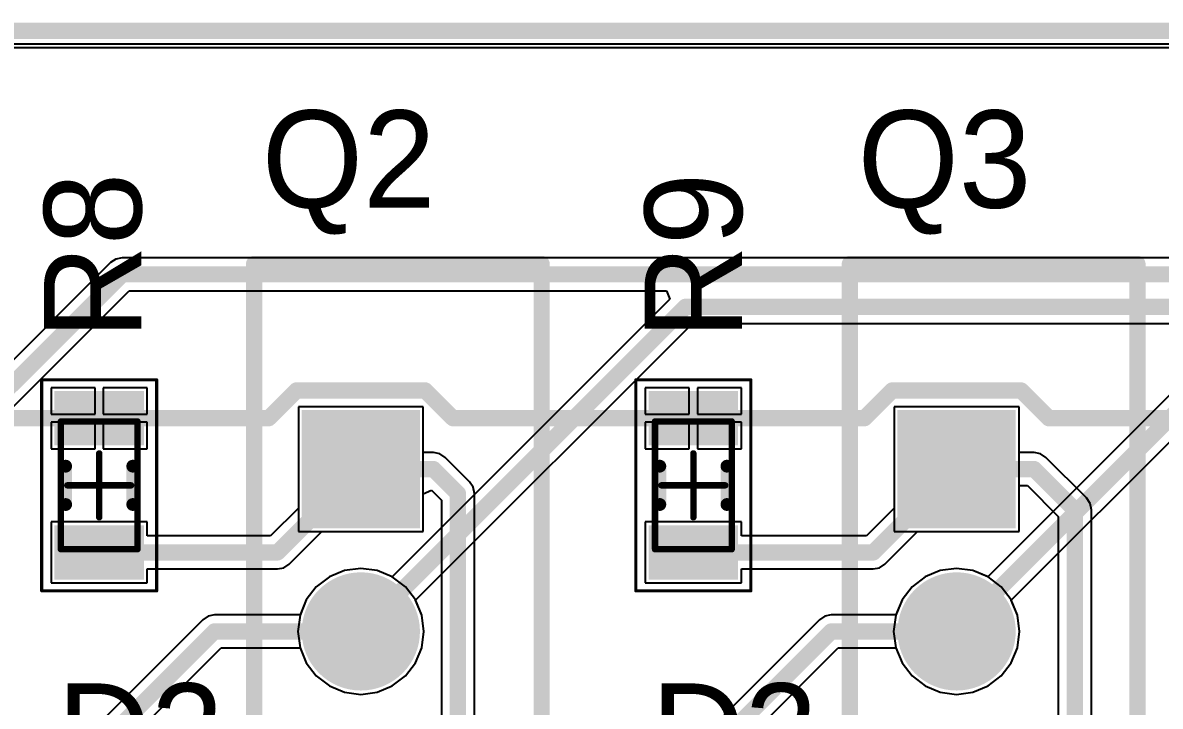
# Model space of a CAD drawing. Header units: millimetres. Extents: x 2.5 to 14.5, y 1.2 to 4.8.
# Drawn here: x 3.382 to 4.083, y 4.279 to 4.7 of the extents above; entities that cross this region are included whole.
import ezdxf

# ---------------------------------------------------------------- set-up
doc = ezdxf.new("R2010")
doc.units = ezdxf.units.MM
doc.header["$MEASUREMENT"] = 0
for name, color, linetype in [('BottomLayer', 5, 'Continuous'), ('BottomSolder', 6, 'Continuous'), ('ConnectLayer', 7, 'Continuous'), ('Mechanical13', 56, 'Continuous'), ('Mechanical15', 56, 'Continuous'), ('MultiLayer', 9, 'Continuous'), ('PadHoleLayer', 156, 'Continuous'), ('TopLayer', 1, 'Continuous'), ('TopOverlay', 2, 'Continuous'), ('TopPaste', 8, 'Continuous'), ('TopSolder', 216, 'Continuous')]:
    doc.layers.add(name, color=color, linetype=linetype)

# ---------------------------------------------------------------- blocks, each defined once
blk = doc.blocks.new('RESC_0805_2012_89')
at = {"layer": 'Mechanical13', "const_width": 0.00394}
for points in [[(0.03937, 0.02362), (-0.03937, 0.02362)], [(-0.03937, -0.02362), (-0.03937, 0.02362)], [(0.03937, -0.02362), (0.03937, 0.02362)], [(0.03937, -0.02362), (-0.03937, -0.02362)]]:
    blk.add_lwpolyline(points, dxfattribs=at)
at = {"layer": 'Mechanical13', "const_width": 0.00197}
for points in [[(-0.04035, 0.02362, 1), (-0.03839, 0.02362, 1)], [(-0.04035, 0.02362, 1), (-0.03839, 0.02362, 1)], [(0.03839, 0.02362, 1), (0.04035, 0.02362, 1)], [(0.03839, 0.02362, 1), (0.04035, 0.02362, 1)], [(-0.04035, -0.02362, 1), (-0.03839, -0.02362, 1)], [(-0.04035, -0.02362, 1), (-0.03839, -0.02362, 1)], [(0.03839, -0.02362, 1), (0.04035, -0.02362, 1)], [(0.03839, -0.02362, 1), (0.04035, -0.02362, 1)]]:
    blk.add_lwpolyline(points, format="xyb", close=True, dxfattribs=at)
at = {"layer": 'Mechanical15'}
for points, const_width in [([(0.06496, 0.03543), (-0.06496, 0.03543)], 0.00197), ([(-0.06496, -0.03543), (-0.06496, 0.03543)], 0.00197), ([(0.06496, -0.03543), (0.06496, 0.03543)], 0.00197), ([(0, -0.01969), (0, 0.01968)], 0.00394), ([(0.01968, 0), (-0.01969, 0)], 0.00394), ([(0.06496, -0.03543), (-0.06496, -0.03543)], 0.00197)]:
    blk.add_lwpolyline(points, dxfattribs=dict(at, const_width=const_width))
for points, const_width in [([(-0.06545, 0.03543, 1), (-0.06447, 0.03543, 1)], 0.000984), ([(-0.06545, 0.03543, 1), (-0.06447, 0.03543, 1)], 0.000984), ([(0.06447, 0.03543, 1), (0.06545, 0.03543, 1)], 0.000984), ([(0.06447, 0.03543, 1), (0.06545, 0.03543, 1)], 0.000984), ([(-0.00098, 0.01968, 1), (0.00098, 0.01968, 1)], 0.00197), ([(-0.02067, 0, 1), (-0.0187, 0, 1)], 0.00197), ([(0.0187, 0, 1), (0.02067, 0, 1)], 0.00197), ([(-0.00098, -0.01969, 1), (0.00098, -0.01969, 1)], 0.00197), ([(-0.06545, -0.03543, 1), (-0.06447, -0.03543, 1)], 0.000984), ([(-0.06545, -0.03543, 1), (-0.06447, -0.03543, 1)], 0.000984), ([(0.06447, -0.03543, 1), (0.06545, -0.03543, 1)], 0.000984), ([(0.06447, -0.03543, 1), (0.06545, -0.03543, 1)], 0.000984)]:
    blk.add_lwpolyline(points, format="xyb", close=True, dxfattribs=dict(at, const_width=const_width))
at = {"layer": 'TopLayer'}
for points in [[(-0.02756, -0.02461), (-0.02756, 0.02461), (-0.05512, -0.02461), (-0.05512, 0.02461)], [(0.05512, -0.02461), (0.05512, 0.02461), (0.02756, -0.02461), (0.02756, 0.02461)]]:
    blk.add_solid(points, dxfattribs=at)
at = {"layer": 'TopOverlay', "const_width": 0.00787}
for points in [[(0.01181, 0.02067), (-0.01181, 0.02067)], [(0.01181, -0.02067), (-0.01181, -0.02067)]]:
    blk.add_lwpolyline(points, dxfattribs=at)
at = {"layer": 'TopOverlay', "const_width": 0.00394}
for points in [[(-0.01378, 0.02067, 1), (-0.00984, 0.02067, 1)], [(0.00984, 0.02067, 1), (0.01378, 0.02067, 1)], [(-0.01378, -0.02067, 1), (-0.00984, -0.02067, 1)], [(0.00984, -0.02067, 1), (0.01378, -0.02067, 1)]]:
    blk.add_lwpolyline(points, format="xyb", close=True, dxfattribs=at)
at = {"layer": 'TopPaste'}
for points in [[(-0.02756, -0.02461), (-0.02756, 0.02461), (-0.05512, -0.02461), (-0.05512, 0.02461)], [(0.05512, -0.02461), (0.05512, 0.02461), (0.02756, -0.02461), (0.02756, 0.02461)]]:
    blk.add_solid(points, dxfattribs=at)
at = {"layer": 'TopSolder'}
for points in [[(-0.02461, -0.02756), (-0.02461, 0.02756), (-0.05807, -0.02756), (-0.05807, 0.02756)], [(0.05807, -0.02756), (0.05807, 0.02756), (0.02461, -0.02756), (0.02461, 0.02756)]]:
    blk.add_solid(points, dxfattribs=at)
blk = doc.blocks.new('RESC_0805_2012_90')
at = {"layer": 'Mechanical13', "const_width": 0.00394}
for points in [[(0.03937, 0.02362), (-0.03937, 0.02362)], [(-0.03937, -0.02362), (-0.03937, 0.02362)], [(0.03937, -0.02362), (0.03937, 0.02362)], [(0.03937, -0.02362), (-0.03937, -0.02362)]]:
    blk.add_lwpolyline(points, dxfattribs=at)
at = {"layer": 'Mechanical13', "const_width": 0.00197}
for points in [[(-0.04035, 0.02362, 1), (-0.03839, 0.02362, 1)], [(-0.04035, 0.02362, 1), (-0.03839, 0.02362, 1)], [(0.03839, 0.02362, 1), (0.04035, 0.02362, 1)], [(0.03839, 0.02362, 1), (0.04035, 0.02362, 1)], [(-0.04035, -0.02362, 1), (-0.03839, -0.02362, 1)], [(-0.04035, -0.02362, 1), (-0.03839, -0.02362, 1)], [(0.03839, -0.02362, 1), (0.04035, -0.02362, 1)], [(0.03839, -0.02362, 1), (0.04035, -0.02362, 1)]]:
    blk.add_lwpolyline(points, format="xyb", close=True, dxfattribs=at)
at = {"layer": 'Mechanical15'}
for points, const_width in [([(0.06496, 0.03543), (-0.06496, 0.03543)], 0.00197), ([(-0.06496, -0.03543), (-0.06496, 0.03543)], 0.00197), ([(0.06496, -0.03543), (0.06496, 0.03543)], 0.00197), ([(0, -0.01969), (0, 0.01968)], 0.00394), ([(0.01968, 0), (-0.01969, 0)], 0.00394), ([(0.06496, -0.03543), (-0.06496, -0.03543)], 0.00197)]:
    blk.add_lwpolyline(points, dxfattribs=dict(at, const_width=const_width))
for points, const_width in [([(-0.06545, 0.03543, 1), (-0.06447, 0.03543, 1)], 0.000984), ([(-0.06545, 0.03543, 1), (-0.06447, 0.03543, 1)], 0.000984), ([(0.06447, 0.03543, 1), (0.06545, 0.03543, 1)], 0.000984), ([(0.06447, 0.03543, 1), (0.06545, 0.03543, 1)], 0.000984), ([(-0.00098, 0.01968, 1), (0.00098, 0.01968, 1)], 0.00197), ([(-0.02067, 0, 1), (-0.0187, 0, 1)], 0.00197), ([(0.0187, 0, 1), (0.02067, 0, 1)], 0.00197), ([(-0.00098, -0.01969, 1), (0.00098, -0.01969, 1)], 0.00197), ([(-0.06545, -0.03543, 1), (-0.06447, -0.03543, 1)], 0.000984), ([(-0.06545, -0.03543, 1), (-0.06447, -0.03543, 1)], 0.000984), ([(0.06447, -0.03543, 1), (0.06545, -0.03543, 1)], 0.000984), ([(0.06447, -0.03543, 1), (0.06545, -0.03543, 1)], 0.000984)]:
    blk.add_lwpolyline(points, format="xyb", close=True, dxfattribs=dict(at, const_width=const_width))
at = {"layer": 'TopLayer'}
for points in [[(-0.02756, -0.02461), (-0.02756, 0.02461), (-0.05512, -0.02461), (-0.05512, 0.02461)], [(0.05512, -0.02461), (0.05512, 0.02461), (0.02756, -0.02461), (0.02756, 0.02461)]]:
    blk.add_solid(points, dxfattribs=at)
at = {"layer": 'TopOverlay', "const_width": 0.00787}
for points in [[(0.01181, 0.02067), (-0.01181, 0.02067)], [(0.01181, -0.02067), (-0.01181, -0.02067)]]:
    blk.add_lwpolyline(points, dxfattribs=at)
at = {"layer": 'TopOverlay', "const_width": 0.00394}
for points in [[(-0.01378, 0.02067, 1), (-0.00984, 0.02067, 1)], [(0.00984, 0.02067, 1), (0.01378, 0.02067, 1)], [(-0.01378, -0.02067, 1), (-0.00984, -0.02067, 1)], [(0.00984, -0.02067, 1), (0.01378, -0.02067, 1)]]:
    blk.add_lwpolyline(points, format="xyb", close=True, dxfattribs=at)
at = {"layer": 'TopPaste'}
for points in [[(-0.02756, -0.02461), (-0.02756, 0.02461), (-0.05512, -0.02461), (-0.05512, 0.02461)], [(0.05512, -0.02461), (0.05512, 0.02461), (0.02756, -0.02461), (0.02756, 0.02461)]]:
    blk.add_solid(points, dxfattribs=at)
at = {"layer": 'TopSolder'}
for points in [[(-0.02461, -0.02756), (-0.02461, 0.02756), (-0.05807, -0.02756), (-0.05807, 0.02756)], [(0.05807, -0.02756), (0.05807, 0.02756), (0.02461, -0.02756), (0.02461, 0.02756)]]:
    blk.add_solid(points, dxfattribs=at)
blk = doc.blocks.new('UA78M_101')
at = {"layer": 'BottomLayer', "const_width": 0.03346}
for points in [[(-0.11173, 0.11181, 1), (-0.07827, 0.11181, 1)], [(-0.01173, 0.11181, 1), (0.02173, 0.11181, 1)]]:
    blk.add_lwpolyline(points, format="xyb", close=True, dxfattribs=at)
at = {"layer": 'BottomLayer'}
blk.add_solid([(0.07154, 0.07835), (0.13846, 0.07835), (0.07154, 0.14527), (0.13846, 0.14527)], dxfattribs=at)
at = {"layer": 'BottomSolder', "const_width": 0.03642}
for points in [[(-0.11321, 0.11181, 1), (-0.07679, 0.11181, 1)], [(-0.01321, 0.11181, 1), (0.02321, 0.11181, 1)]]:
    blk.add_lwpolyline(points, format="xyb", close=True, dxfattribs=at)
at = {"layer": 'BottomSolder'}
blk.add_solid([(0.06858, 0.07539), (0.14142, 0.07539), (0.06858, 0.14823), (0.14142, 0.14823)], dxfattribs=at)
at = {"layer": 'MultiLayer', "const_width": 0.03346}
for points in [[(-0.11173, 0.11181, 1), (-0.07827, 0.11181, 1)], [(-0.01173, 0.11181, 1), (0.02173, 0.11181, 1)]]:
    blk.add_lwpolyline(points, format="xyb", close=True, dxfattribs=at)
at = {"layer": 'MultiLayer'}
blk.add_solid([(0.07154, 0.07835), (0.13846, 0.07835), (0.07154, 0.14527), (0.13846, 0.14527)], dxfattribs=at)
at = {"layer": 'PadHoleLayer', "const_width": 0.02165}
for points in [[(-0.10583, 0.11181, 1), (-0.08417, 0.11181, 1)], [(-0.00583, 0.11181, 1), (0.01583, 0.11181, 1)], [(0.09417, 0.11181, 1), (0.11583, 0.11181, 1)]]:
    blk.add_lwpolyline(points, format="xyb", close=True, dxfattribs=at)
at = {"layer": 'TopLayer', "const_width": 0.03346}
for points in [[(-0.11173, 0.11181, 1), (-0.07827, 0.11181, 1)], [(-0.01173, 0.11181, 1), (0.02173, 0.11181, 1)]]:
    blk.add_lwpolyline(points, format="xyb", close=True, dxfattribs=at)
at = {"layer": 'TopLayer'}
blk.add_solid([(0.07154, 0.07835), (0.13846, 0.07835), (0.07154, 0.14527), (0.13846, 0.14527)], dxfattribs=at)
at = {"layer": 'TopOverlay', "const_width": 0.01}
for points in [[(-0.22138, 0.17758), (-0.22138, 0.00042)], [(-0.22138, 0.17758), (0.23138, 0.17758)], [(0.23138, 0.17758), (0.23138, 0.00042)], [(-0.22138, 0.00042), (0.23138, 0.00042)]]:
    blk.add_lwpolyline(points, dxfattribs=at)
at = {"layer": 'TopOverlay', "const_width": 0.005}
for points in [[(-0.22388, 0.17758, 1), (-0.21888, 0.17758, 1)], [(-0.22388, 0.17758, 1), (-0.21888, 0.17758, 1)], [(0.22888, 0.17758, 1), (0.23388, 0.17758, 1)], [(0.22888, 0.17758, 1), (0.23388, 0.17758, 1)], [(-0.22388, 0.00042, 1), (-0.21888, 0.00042, 1)], [(-0.22388, 0.00042, 1), (-0.21888, 0.00042, 1)], [(0.22888, 0.00042, 1), (0.23388, 0.00042, 1)], [(0.22888, 0.00042, 1), (0.23388, 0.00042, 1)]]:
    blk.add_lwpolyline(points, format="xyb", close=True, dxfattribs=at)
at = {"layer": 'TopSolder', "const_width": 0.03642}
for points in [[(-0.11321, 0.11181, 1), (-0.07679, 0.11181, 1)], [(-0.01321, 0.11181, 1), (0.02321, 0.11181, 1)]]:
    blk.add_lwpolyline(points, format="xyb", close=True, dxfattribs=at)
at = {"layer": 'TopSolder'}
blk.add_solid([(0.06858, 0.07539), (0.14142, 0.07539), (0.06858, 0.14823), (0.14142, 0.14823)], dxfattribs=at)
blk = doc.blocks.new('UA78M_102')
at = {"layer": 'BottomLayer', "const_width": 0.03346}
for points in [[(-0.11173, 0.11181, 1), (-0.07827, 0.11181, 1)], [(-0.01173, 0.11181, 1), (0.02173, 0.11181, 1)]]:
    blk.add_lwpolyline(points, format="xyb", close=True, dxfattribs=at)
at = {"layer": 'BottomLayer'}
blk.add_solid([(0.07154, 0.07835), (0.13846, 0.07835), (0.07154, 0.14527), (0.13846, 0.14527)], dxfattribs=at)
at = {"layer": 'BottomSolder', "const_width": 0.03642}
for points in [[(-0.11321, 0.11181, 1), (-0.07679, 0.11181, 1)], [(-0.01321, 0.11181, 1), (0.02321, 0.11181, 1)]]:
    blk.add_lwpolyline(points, format="xyb", close=True, dxfattribs=at)
at = {"layer": 'BottomSolder'}
blk.add_solid([(0.06858, 0.07539), (0.14142, 0.07539), (0.06858, 0.14823), (0.14142, 0.14823)], dxfattribs=at)
at = {"layer": 'MultiLayer', "const_width": 0.03346}
for points in [[(-0.11173, 0.11181, 1), (-0.07827, 0.11181, 1)], [(-0.01173, 0.11181, 1), (0.02173, 0.11181, 1)]]:
    blk.add_lwpolyline(points, format="xyb", close=True, dxfattribs=at)
at = {"layer": 'MultiLayer'}
blk.add_solid([(0.07154, 0.07835), (0.13846, 0.07835), (0.07154, 0.14527), (0.13846, 0.14527)], dxfattribs=at)
at = {"layer": 'PadHoleLayer', "const_width": 0.02165}
for points in [[(-0.10583, 0.11181, 1), (-0.08417, 0.11181, 1)], [(-0.00583, 0.11181, 1), (0.01583, 0.11181, 1)], [(0.09417, 0.11181, 1), (0.11583, 0.11181, 1)]]:
    blk.add_lwpolyline(points, format="xyb", close=True, dxfattribs=at)
at = {"layer": 'TopLayer', "const_width": 0.03346}
for points in [[(-0.11173, 0.11181, 1), (-0.07827, 0.11181, 1)], [(-0.01173, 0.11181, 1), (0.02173, 0.11181, 1)]]:
    blk.add_lwpolyline(points, format="xyb", close=True, dxfattribs=at)
at = {"layer": 'TopLayer'}
blk.add_solid([(0.07154, 0.07835), (0.13846, 0.07835), (0.07154, 0.14527), (0.13846, 0.14527)], dxfattribs=at)
at = {"layer": 'TopOverlay', "const_width": 0.01}
for points in [[(-0.22138, 0.17758), (-0.22138, 0.00042)], [(-0.22138, 0.17758), (0.23138, 0.17758)], [(0.23138, 0.17758), (0.23138, 0.00042)], [(-0.22138, 0.00042), (0.23138, 0.00042)]]:
    blk.add_lwpolyline(points, dxfattribs=at)
at = {"layer": 'TopOverlay', "const_width": 0.005}
for points in [[(-0.22388, 0.17758, 1), (-0.21888, 0.17758, 1)], [(-0.22388, 0.17758, 1), (-0.21888, 0.17758, 1)], [(0.22888, 0.17758, 1), (0.23388, 0.17758, 1)], [(0.22888, 0.17758, 1), (0.23388, 0.17758, 1)], [(-0.22388, 0.00042, 1), (-0.21888, 0.00042, 1)], [(-0.22388, 0.00042, 1), (-0.21888, 0.00042, 1)], [(0.22888, 0.00042, 1), (0.23388, 0.00042, 1)], [(0.22888, 0.00042, 1), (0.23388, 0.00042, 1)]]:
    blk.add_lwpolyline(points, format="xyb", close=True, dxfattribs=at)
at = {"layer": 'TopSolder', "const_width": 0.03642}
for points in [[(-0.11321, 0.11181, 1), (-0.07679, 0.11181, 1)], [(-0.01321, 0.11181, 1), (0.02321, 0.11181, 1)]]:
    blk.add_lwpolyline(points, format="xyb", close=True, dxfattribs=at)
at = {"layer": 'TopSolder'}
blk.add_solid([(0.06858, 0.07539), (0.14142, 0.07539), (0.06858, 0.14823), (0.14142, 0.14823)], dxfattribs=at)

msp = doc.modelspace()

# ---------------------------------------------------------------- linework, layer by layer
at = {"layer": 'BottomLayer', "const_width": 0.01}
for points in [[(3.22319, 4.325), (3.44319, 4.545)], [(3.44319, 4.545), (5.39905, 4.545)], [(3.59019, 4.325), (3.79019, 4.525)], [(3.79019, 4.525), (5.34216, 4.525)], [(3.95719, 4.325), (4.13219, 4.5)]]:
    msp.add_lwpolyline(points, dxfattribs=at)
at = {"layer": 'BottomLayer', "const_width": 0.005}
for points in [[(3.44069, 4.545, 1), (3.44569, 4.545, 1)], [(3.44069, 4.545, 1), (3.44569, 4.545, 1)], [(3.78769, 4.525, 1), (3.79269, 4.525, 1)], [(3.78769, 4.525, 1), (3.79269, 4.525, 1)], [(3.58769, 4.325, 1), (3.59269, 4.325, 1)], [(3.95469, 4.325, 1), (3.95969, 4.325, 1)]]:
    msp.add_lwpolyline(points, format="xyb", close=True, dxfattribs=at)
at = {"layer": 'ConnectLayer'}
for p, q in [((2.47303, 4.68697), (14.45697, 4.68697)), ((2.4752, 4.6848), (14.4548, 4.6848)), ((3.44319, 4.5552), (3.43929, 4.55442)), ((5.39905, 4.5552), (3.44319, 4.5552)), ((3.43598, 4.55221), (3.24243, 4.35866)), ((3.43929, 4.55442), (3.43598, 4.55221)), ((3.25685, 4.34424), (3.44741, 4.5348)), ((3.44741, 4.5348), (3.7785, 4.5348)), ((3.7785, 4.5348), (3.78057, 4.5298)), ((3.78057, 4.5298), (3.60943, 4.35866)), ((3.62385, 4.34424), (3.79441, 4.5148)), ((3.79441, 4.5148), (4.12973, 4.5148)), ((4.12498, 4.50721), (3.97643, 4.35866)), ((3.99085, 4.34424), (4.13641, 4.4898)), ((3.42653, 4.47512), (3.39943, 4.47512)), ((3.39943, 4.47512), (3.39943, 4.45884)), ((3.42653, 4.45884), (3.42653, 4.47512)), ((3.45864, 4.47512), (3.43153, 4.47512)), ((3.43153, 4.47512), (3.43153, 4.45884)), ((3.45864, 4.45884), (3.45864, 4.47512)), ((3.79253, 4.47512), (3.76543, 4.47512)), ((3.76543, 4.47512), (3.76543, 4.45884)), ((3.79253, 4.45884), (3.79253, 4.47512)), ((3.82464, 4.47512), (3.79753, 4.47512)), ((3.79753, 4.47512), (3.79753, 4.45884)), ((3.82464, 4.45884), (3.82464, 4.47512)), ((3.39943, 4.45884), (3.42653, 4.45884)), ((3.43153, 4.45884), (3.45864, 4.45884)), ((3.62865, 4.46346), (3.55173, 4.46346)), ((3.55173, 4.46346), (3.55173, 4.38654)), ((3.62865, 4.46346), (3.55173, 4.46346)), ((3.55173, 4.46346), (3.55173, 4.40095)), ((3.62865, 4.38654), (3.62865, 4.46346)), ((3.62865, 4.4352), (3.62865, 4.46346)), ((3.76543, 4.45884), (3.79253, 4.45884)), ((3.79753, 4.45884), (3.82464, 4.45884)), ((3.99565, 4.46346), (3.91873, 4.46346)), ((3.91873, 4.46346), (3.91873, 4.38654)), ((3.99565, 4.46346), (3.91873, 4.46346)), ((3.91873, 4.46346), (3.91873, 4.40095)), ((3.99565, 4.38654), (3.99565, 4.46346)), ((3.99565, 4.4352), (3.99565, 4.46346)), ((3.42653, 4.45384), (3.39943, 4.45384)), ((3.39943, 4.45384), (3.39943, 4.43756)), ((3.42653, 4.43756), (3.42653, 4.45384)), ((3.45864, 4.45384), (3.43153, 4.45384)), ((3.43153, 4.45384), (3.43153, 4.43756)), ((3.45864, 4.43756), (3.45864, 4.45384)), ((3.79253, 4.45384), (3.76543, 4.45384)), ((3.76543, 4.45384), (3.76543, 4.43756)), ((3.79253, 4.43756), (3.79253, 4.45384)), ((3.82464, 4.45384), (3.79753, 4.45384)), ((3.79753, 4.45384), (3.79753, 4.43756)), ((3.82464, 4.43756), (3.82464, 4.45384)), ((3.39943, 4.43756), (3.42653, 4.43756)), ((3.43153, 4.43756), (3.45864, 4.43756)), ((3.76543, 4.43756), (3.79253, 4.43756)), ((3.79753, 4.43756), (3.82464, 4.43756)), ((3.635, 4.4352), (3.62865, 4.4352)), ((3.6389, 4.43442), (3.635, 4.4352)), ((3.64221, 4.43221), (3.6389, 4.43442)), ((3.65721, 4.41721), (3.64221, 4.43221)), ((4.005, 4.4352), (3.99565, 4.4352)), ((4.0089, 4.43442), (4.005, 4.4352)), ((4.01221, 4.43221), (4.0089, 4.43442)), ((4.03721, 4.40721), (4.01221, 4.43221)), ((3.65942, 4.4139), (3.65721, 4.41721)), ((3.99565, 4.38654), (3.99565, 4.4148)), ((3.99565, 4.4148), (4.00078, 4.4148)), ((4.00078, 4.4148), (4.0198, 4.39578)), ((3.62865, 4.40986), (3.63365, 4.41193)), ((3.62865, 4.38654), (3.62865, 4.40986)), ((3.63365, 4.41193), (3.6398, 4.40578)), ((3.6602, 4.41), (3.65942, 4.4139)), ((3.6602, 4.04646), (3.6602, 4.41)), ((3.55173, 4.40095), (3.53463, 4.38386)), ((3.6398, 4.40578), (3.6398, 4.04646)), ((3.91873, 4.40095), (3.90163, 4.38386)), ((4.03942, 4.4039), (4.03721, 4.40721)), ((4.0402, 4.4), (4.03942, 4.4039)), ((4.0198, 4.39578), (4.0198, 4.04646)), ((4.0402, 4.04646), (4.0402, 4.4)), ((3.45864, 4.39244), (3.39943, 4.39244)), ((3.39943, 4.39244), (3.39943, 4.35488)), ((3.45864, 4.38386), (3.45864, 4.39244)), ((3.54606, 4.36645), (3.56614, 4.38654)), ((3.55173, 4.38654), (3.62865, 4.38654)), ((3.56614, 4.38654), (3.62865, 4.38654)), ((3.82464, 4.39244), (3.76543, 4.39244)), ((3.76543, 4.39244), (3.76543, 4.35488)), ((3.82464, 4.38386), (3.82464, 4.39244)), ((3.91306, 4.36645), (3.93314, 4.38654)), ((3.91873, 4.38654), (3.99565, 4.38654)), ((3.93314, 4.38654), (3.99565, 4.38654)), ((3.53463, 4.38386), (3.45864, 4.38386)), ((3.90163, 4.38386), (3.82464, 4.38386)), ((3.54275, 4.36424), (3.54606, 4.36645)), ((3.90975, 4.36424), (3.91306, 4.36645)), ((3.45864, 4.35488), (3.45864, 4.36347)), ((3.45864, 4.36347), (3.53885, 4.36347)), ((3.53885, 4.36347), (3.54275, 4.36424)), ((3.57079, 4.3586), (3.56276, 4.35243)), ((3.57079, 4.3586), (3.56276, 4.35243)), ((3.58015, 4.36247), (3.57079, 4.3586)), ((3.58015, 4.36247), (3.57079, 4.3586)), ((3.59019, 4.3638), (3.58015, 4.36247)), ((3.59019, 4.3638), (3.58015, 4.36247)), ((3.60023, 4.36247), (3.59019, 4.3638)), ((3.60023, 4.36247), (3.59019, 4.3638)), ((3.60943, 4.35866), (3.60023, 4.36247)), ((3.60959, 4.3586), (3.60023, 4.36247)), ((3.61762, 4.35243), (3.60959, 4.3586)), ((3.82464, 4.35488), (3.82464, 4.36347)), ((3.82464, 4.36347), (3.90585, 4.36347)), ((3.90585, 4.36347), (3.90975, 4.36424)), ((3.93779, 4.3586), (3.92976, 4.35243)), ((3.93779, 4.3586), (3.92976, 4.35243)), ((3.94715, 4.36247), (3.93779, 4.3586)), ((3.94715, 4.36247), (3.93779, 4.3586)), ((3.95719, 4.3638), (3.94715, 4.36247)), ((3.95719, 4.3638), (3.94715, 4.36247)), ((3.96723, 4.36247), (3.95719, 4.3638)), ((3.96723, 4.36247), (3.95719, 4.3638)), ((3.97643, 4.35866), (3.96723, 4.36247)), ((3.97659, 4.3586), (3.96723, 4.36247)), ((3.98462, 4.35243), (3.97659, 4.3586)), ((3.39943, 4.35488), (3.45864, 4.35488)), ((3.56276, 4.35243), (3.55659, 4.3444)), ((3.56276, 4.35243), (3.55659, 4.3444)), ((3.62379, 4.3444), (3.61762, 4.35243)), ((3.76543, 4.35488), (3.82464, 4.35488)), ((3.92976, 4.35243), (3.92359, 4.3444)), ((3.92976, 4.35243), (3.92359, 4.3444)), ((3.99079, 4.3444), (3.98462, 4.35243)), ((3.55659, 4.3444), (3.55272, 4.33504)), ((3.55659, 4.3444), (3.55278, 4.3352)), ((3.62766, 4.33504), (3.62379, 4.3444)), ((3.92359, 4.3444), (3.91972, 4.33504)), ((3.92359, 4.3444), (3.91978, 4.3352)), ((3.99466, 4.33504), (3.99079, 4.3444)), ((3.62766, 4.33504), (3.62385, 4.34424)), ((3.99466, 4.33504), (3.99085, 4.34424)), ((3.49279, 4.33221), (3.42379, 4.26321)), ((3.4961, 4.33442), (3.49279, 4.33221)), ((3.5, 4.3352), (3.4961, 4.33442)), ((3.55278, 4.3352), (3.5, 4.3352)), ((3.55272, 4.33504), (3.55139, 4.325)), ((3.62899, 4.325), (3.62766, 4.33504)), ((3.62899, 4.325), (3.62766, 4.33504)), ((3.87279, 4.33221), (3.78979, 4.24921)), ((3.8761, 4.33442), (3.87279, 4.33221)), ((3.88, 4.3352), (3.8761, 4.33442)), ((3.91978, 4.3352), (3.88, 4.3352)), ((3.91972, 4.33504), (3.91839, 4.325)), ((3.99599, 4.325), (3.99466, 4.33504)), ((3.99599, 4.325), (3.99466, 4.33504)), ((3.55139, 4.325), (3.55272, 4.31496)), ((3.62766, 4.31496), (3.62899, 4.325)), ((3.62766, 4.31496), (3.62899, 4.325)), ((3.91839, 4.325), (3.91972, 4.31496)), ((3.99466, 4.31496), (3.99599, 4.325)), ((3.99466, 4.31496), (3.99599, 4.325)), ((3.4412, 4.25178), (3.50422, 4.3148)), ((3.50422, 4.3148), (3.55278, 4.3148)), ((3.55272, 4.31496), (3.55659, 4.3056)), ((3.55278, 4.3148), (3.55659, 4.3056)), ((3.62379, 4.3056), (3.62766, 4.31496)), ((3.62379, 4.3056), (3.62766, 4.31496)), ((3.8072, 4.23778), (3.88422, 4.3148)), ((3.88422, 4.3148), (3.91978, 4.3148)), ((3.91972, 4.31496), (3.92359, 4.3056)), ((3.91978, 4.3148), (3.92359, 4.3056)), ((3.99079, 4.3056), (3.99466, 4.31496)), ((3.99079, 4.3056), (3.99466, 4.31496)), ((3.55659, 4.3056), (3.56276, 4.29757)), ((3.55659, 4.3056), (3.56276, 4.29757)), ((3.61762, 4.29757), (3.62379, 4.3056)), ((3.61762, 4.29757), (3.62379, 4.3056)), ((3.92359, 4.3056), (3.92976, 4.29757)), ((3.92359, 4.3056), (3.92976, 4.29757)), ((3.98462, 4.29757), (3.99079, 4.3056)), ((3.98462, 4.29757), (3.99079, 4.3056)), ((3.56276, 4.29757), (3.57079, 4.2914)), ((3.56276, 4.29757), (3.57079, 4.2914)), ((3.60959, 4.2914), (3.61762, 4.29757)), ((3.60959, 4.2914), (3.61762, 4.29757)), ((3.92976, 4.29757), (3.93779, 4.2914)), ((3.92976, 4.29757), (3.93779, 4.2914)), ((3.97659, 4.2914), (3.98462, 4.29757)), ((3.97659, 4.2914), (3.98462, 4.29757)), ((3.57079, 4.2914), (3.58015, 4.28753)), ((3.57079, 4.2914), (3.58015, 4.28753)), ((3.60023, 4.28753), (3.60959, 4.2914)), ((3.60023, 4.28753), (3.60959, 4.2914)), ((3.93779, 4.2914), (3.94715, 4.28753)), ((3.93779, 4.2914), (3.94715, 4.28753)), ((3.96723, 4.28753), (3.97659, 4.2914)), ((3.96723, 4.28753), (3.97659, 4.2914)), ((3.58015, 4.28753), (3.59019, 4.2862)), ((3.58015, 4.28753), (3.59019, 4.2862)), ((3.59019, 4.2862), (3.60023, 4.28753)), ((3.59019, 4.2862), (3.60023, 4.28753)), ((3.94715, 4.28753), (3.95719, 4.2862)), ((3.94715, 4.28753), (3.95719, 4.2862)), ((3.95719, 4.2862), (3.96723, 4.28753)), ((3.95719, 4.2862), (3.96723, 4.28753))]:
    msp.add_line(p, q, dxfattribs=at)
at = {"layer": 'TopLayer', "const_width": 0.01}
for points in [[(2.465, 4.695), (14.465, 4.695)], [(3.53339, 4.45634), (3.55051, 4.47346)], [(3.55051, 4.47346), (3.62987, 4.47346)], [(3.62987, 4.47346), (3.64699, 4.45634)], [(3.90039, 4.45634), (3.91751, 4.47346)], [(3.91751, 4.47346), (3.99687, 4.47346)], [(3.99687, 4.47346), (4.01399, 4.45634)], [(3.27999, 4.45634), (3.42903, 4.45634)], [(3.42903, 4.45634), (3.53339, 4.45634)], [(3.64699, 4.45634), (3.79503, 4.45634)], [(3.79503, 4.45634), (3.90039, 4.45634)], [(4.01399, 4.45634), (4.16103, 4.45634)], [(3.53885, 4.37366), (3.59019, 4.425)], [(3.59019, 4.425), (3.635, 4.425)], [(3.635, 4.425), (3.65, 4.41)], [(3.90585, 4.37366), (3.95719, 4.425)], [(3.95719, 4.425), (4.005, 4.425)], [(4.005, 4.425), (4.03, 4.4)], [(3.65, 4.02768), (3.65, 4.41)], [(4.03, 4.02768), (4.03, 4.4)], [(3.42903, 4.37366), (3.53885, 4.37366)], [(3.79503, 4.37366), (3.90585, 4.37366)], [(3.431, 4.256), (3.5, 4.325)], [(3.5, 4.325), (3.59019, 4.325)], [(3.797, 4.242), (3.88, 4.325)], [(3.88, 4.325), (3.95719, 4.325)]]:
    msp.add_lwpolyline(points, dxfattribs=at)
at = {"layer": 'TopLayer', "const_width": 0.005}
for points in [[(3.54801, 4.47346, 1), (3.55301, 4.47346, 1)], [(3.54801, 4.47346, 1), (3.55301, 4.47346, 1)], [(3.62737, 4.47346, 1), (3.63237, 4.47346, 1)], [(3.62737, 4.47346, 1), (3.63237, 4.47346, 1)], [(3.91501, 4.47346, 1), (3.92001, 4.47346, 1)], [(3.91501, 4.47346, 1), (3.92001, 4.47346, 1)], [(3.99437, 4.47346, 1), (3.99937, 4.47346, 1)], [(3.99437, 4.47346, 1), (3.99937, 4.47346, 1)], [(3.42653, 4.45634, 1), (3.43153, 4.45634, 1)], [(3.42653, 4.45634, 1), (3.43153, 4.45634, 1)], [(3.53089, 4.45634, 1), (3.53589, 4.45634, 1)], [(3.53089, 4.45634, 1), (3.53589, 4.45634, 1)], [(3.64449, 4.45634, 1), (3.64949, 4.45634, 1)], [(3.64449, 4.45634, 1), (3.64949, 4.45634, 1)], [(3.79253, 4.45634, 1), (3.79753, 4.45634, 1)], [(3.79253, 4.45634, 1), (3.79753, 4.45634, 1)], [(3.89789, 4.45634, 1), (3.90289, 4.45634, 1)], [(3.89789, 4.45634, 1), (3.90289, 4.45634, 1)], [(4.01149, 4.45634, 1), (4.01649, 4.45634, 1)], [(4.01149, 4.45634, 1), (4.01649, 4.45634, 1)], [(3.58769, 4.425, 1), (3.59269, 4.425, 1)], [(3.58769, 4.425, 1), (3.59269, 4.425, 1)], [(3.6325, 4.425, 1), (3.6375, 4.425, 1)], [(3.6325, 4.425, 1), (3.6375, 4.425, 1)], [(3.95469, 4.425, 1), (3.95969, 4.425, 1)], [(3.95469, 4.425, 1), (3.95969, 4.425, 1)], [(4.0025, 4.425, 1), (4.0075, 4.425, 1)], [(4.0025, 4.425, 1), (4.0075, 4.425, 1)], [(3.6475, 4.41, 1), (3.6525, 4.41, 1)], [(3.6475, 4.41, 1), (3.6525, 4.41, 1)], [(4.0275, 4.4, 1), (4.0325, 4.4, 1)], [(4.0275, 4.4, 1), (4.0325, 4.4, 1)], [(3.42653, 4.37366, 1), (3.43153, 4.37366, 1)], [(3.53635, 4.37366, 1), (3.54135, 4.37366, 1)], [(3.53635, 4.37366, 1), (3.54135, 4.37366, 1)], [(3.79253, 4.37366, 1), (3.79753, 4.37366, 1)], [(3.90335, 4.37366, 1), (3.90835, 4.37366, 1)], [(3.90335, 4.37366, 1), (3.90835, 4.37366, 1)], [(3.4975, 4.325, 1), (3.5025, 4.325, 1)], [(3.4975, 4.325, 1), (3.5025, 4.325, 1)], [(3.58769, 4.325, 1), (3.59269, 4.325, 1)], [(3.8775, 4.325, 1), (3.8825, 4.325, 1)], [(3.8775, 4.325, 1), (3.8825, 4.325, 1)], [(3.95469, 4.325, 1), (3.95969, 4.325, 1)]]:
    msp.add_lwpolyline(points, format="xyb", close=True, dxfattribs=at)

# ---------------------------------------------------------------- block references
for name, p, rotation in [('UA78M_102', (3.702, 4.32), 90), ('UA78M_101', (4.069, 4.32), 90), ('RESC_0805_2012_90', (3.42903, 4.415), 270), ('RESC_0805_2012_89', (3.79503, 4.415), 270)]:
    msp.add_blockref(name, p, dxfattribs=dict(rotation=rotation))

# ---------------------------------------------------------------- texts
at = {"layer": 'TopOverlay'}
for s, p in [('Q2', (3.52919, 4.586)), ('Q3', (3.89619, 4.586)), ('D2', (3.403, 4.233)), ('D3', (3.769, 4.233))]:
    msp.add_text(s, height=0.06, dxfattribs=at).set_placement(p)
for s, p in [('R8', (3.455, 4.505)), ('R9', (3.825, 4.505))]:
    msp.add_text(s, height=0.06, rotation=90, dxfattribs=at).set_placement(p)

doc.saveas('drawing.dxf')
